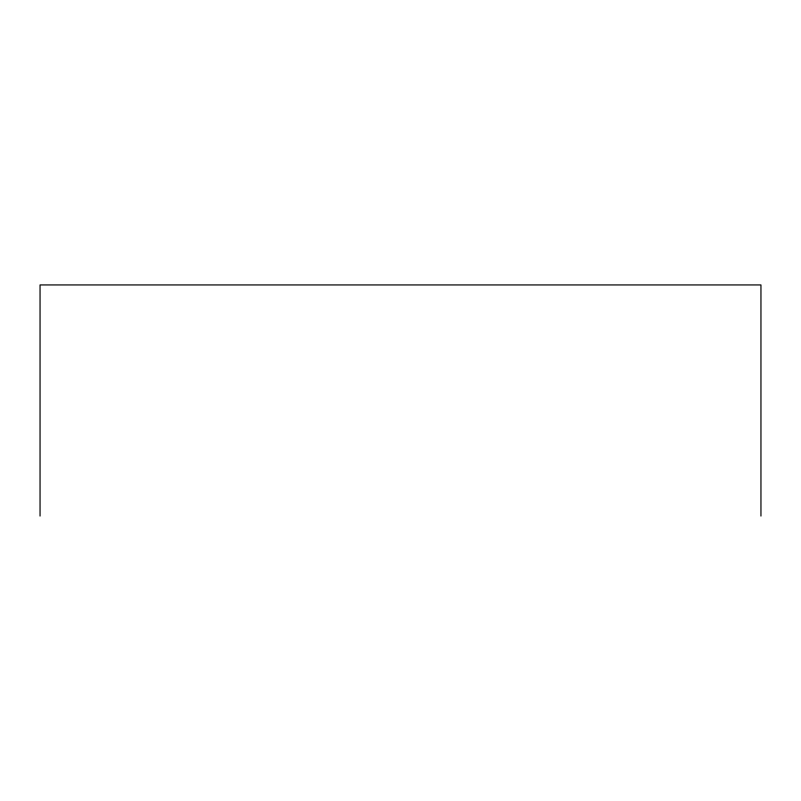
<?xml version="1.0" encoding="UTF-8"?>
<svg xmlns="http://www.w3.org/2000/svg" width="801" height="801" viewBox="0 0 801 801"><rect width="100%" height="100%" fill="white"/><g stroke="black" fill="none" stroke-linecap="round" stroke-linejoin="round"><path stroke-width="1.2" d="M760.95 516.064L760.95 284.936L40.05 284.936L40.05 516.064"/></g></svg>
